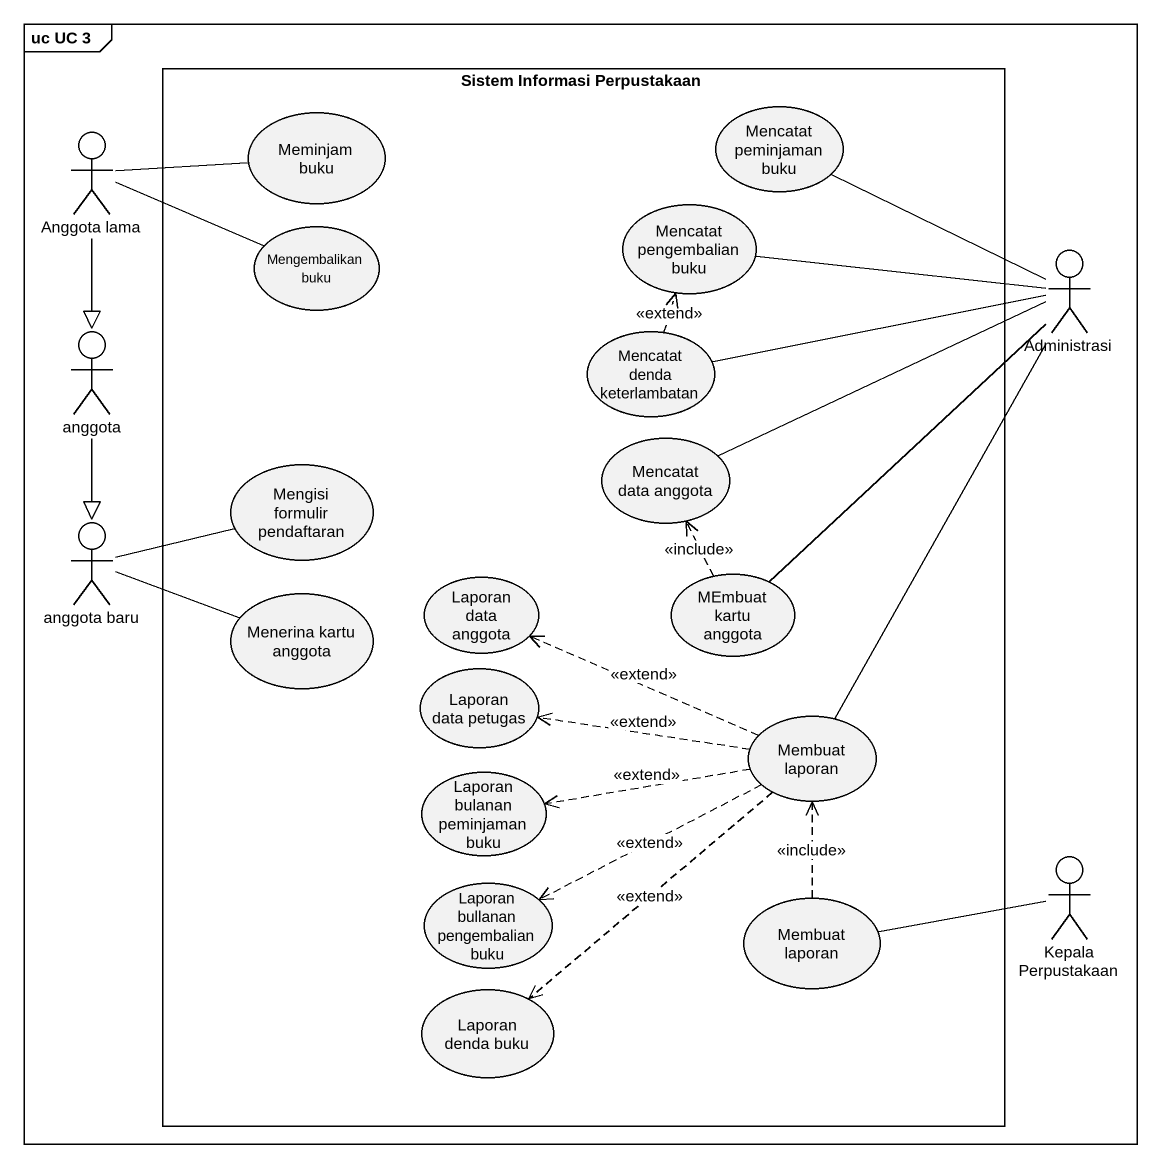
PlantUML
@startuml
mainframe uc UC 3
rectangle "Sistem Informasi Perpustakaan" as Sistem_Informasi {
  usecase "Meminjam buku" as Meminjam_buku
  usecase "Mencatat peminjaman buku" as Mencatat_peminjaman_buku
  usecase "Mencatat pengembalian buku" as Mencatat_pengembalian_buku
  usecase "Mengembalikan buku" as Mengembalikan_buku
  usecase "Mencatat denda keterlambatan" as Mencatat_denda_keterlambatan
  usecase "Mengisi formulir pendaftaran" as Mengisi_formulir_pendaftaran
  usecase "Mencatat data anggota" as Mencatat_data_anggota
  usecase "Menerina kartu anggota" as Menerina_kartu_anggota
  usecase "Laporan data anggota" as Laporan_data_anggota
  usecase "MEmbuat kartu anggota" as MEmbuat_kartu_anggota
  usecase "Laporan data petugas" as Laporan_data_petugas
  usecase "Membuat laporan" as Membuat_laporan
  usecase "Laporan bulanan peminjaman buku" as Laporan_bulanan_peminjaman
  usecase "Laporan bullanan pengembalian buku" as Laporan_bullanan
  usecase "Membuat laporan" as Membuat_laporan_2
  usecase "Laporan denda buku" as Laporan_denda_buku
}
actor "Anggota lama" as Anggota_lama
actor Administrasi
actor anggota
actor "anggota baru" as anggota_baru
actor "Kepala Perpustakaan" as Kepala_Perpustakaan
Anggota_lama -right- Meminjam_buku
Anggota_lama -right- Mengembalikan_buku
Anggota_lama --|> anggota
Administrasi -left- Mencatat_peminjaman_buku
Administrasi -left- Mencatat_pengembalian_buku
Administrasi -left- Mencatat_denda_keterlambatan
Administrasi -left- Mencatat_data_anggota
Administrasi -- MEmbuat_kartu_anggota
Administrasi -- Membuat_laporan
anggota --|> anggota_baru
Mencatat_denda_keterlambatan .up.> Mencatat_pengembalian_buku : <<extend>>
anggota_baru -right- Mengisi_formulir_pendaftaran
anggota_baru -right- Menerina_kartu_anggota
MEmbuat_kartu_anggota .up.> Mencatat_data_anggota : <<include>>
Membuat_laporan .left.> Laporan_data_anggota : <<extend>>
Membuat_laporan .left.> Laporan_data_petugas : <<extend>>
Membuat_laporan .left.> Laporan_bulanan_peminjaman : <<extend>>
Membuat_laporan .left.> Laporan_bullanan : <<extend>>
Membuat_laporan ..> Laporan_denda_buku : <<extend>>
Kepala_Perpustakaan -left- Membuat_laporan_2
Membuat_laporan_2 .up.> Membuat_laporan : <<include>>
@enduml
